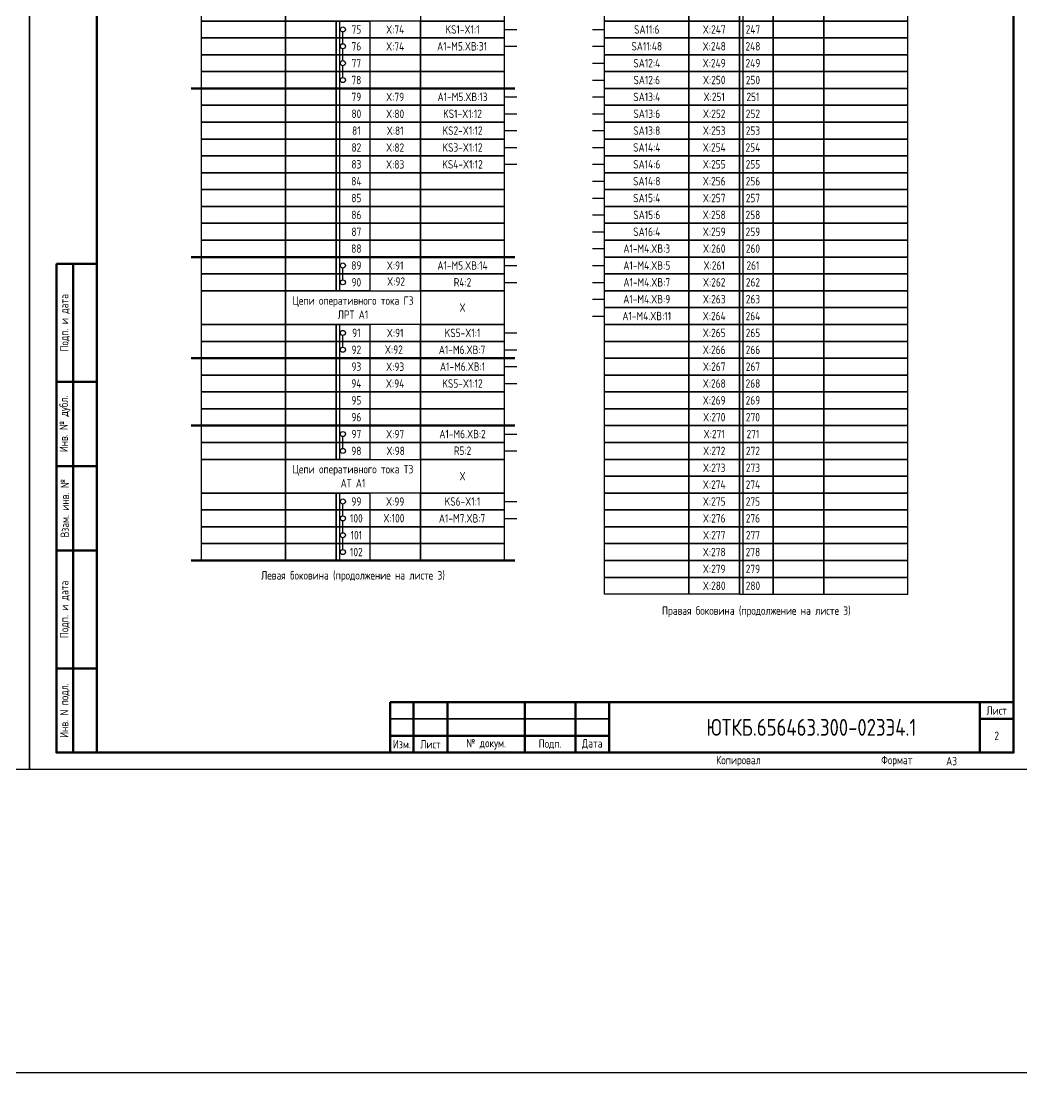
# Model space of a CAD drawing. Header units: millimetres. Extents: x -1117 to 6417, y -90 to 586.
# Drawn here: x 5334.5 to 5631.5, y -90 to 222 of the extents above; entities that cross this region are included whole.
import ezdxf

# ---------------------------------------------------------------- set-up
doc = ezdxf.new("R2010")
doc.units = ezdxf.units.MM
doc.styles.add('Gost_type_A', font='GOST_A.TTF')

# ---------------------------------------------------------------- blocks, each defined once
blk = doc.blocks.new('Штамп левый нижний')
at = {"lineweight": 50}
for points in [[(-12, 145), (-7, 145), (-7, 110), (-12, 110)], [(-7, 145), (0, 145), (0, 110), (-7, 110)], [(-12, 110), (-7, 110), (-7, 85), (-12, 85)], [(-7, 110), (0, 110), (0, 85), (-7, 85)], [(-12, 85), (-7, 85), (-7, 60), (-12, 60)], [(-7, 85), (0, 85), (0, 60), (-7, 60)], [(-12, 60), (-7, 60), (-7, 25), (-12, 25)], [(-7, 60), (0, 60), (0, 25), (-7, 25)], [(-12, 25), (-7, 25), (-7, 0), (-12, 0)], [(-7, 25), (0, 25), (0, 0), (-7, 0)]]:
    blk.add_lwpolyline(points, close=True, dxfattribs=at)
at = {"char_height": 2.5, "attachment_point": 5, "rotation": 90, "style": 'Gost_type_A'}
for s, insert, width in [('Подп. и дата', (-9.5, 127.5), 35), ('Инв. № дубл.', (-9.5, 97.5), 25), ('Взам. инв. №', (-9.5, 72.5), 25), ('Подп. и дата', (-9.5, 42.5), 35), ('Инв. N подл.', (-9.5, 12.5), 25)]:
    blk.add_mtext(s, dxfattribs=dict(at, insert=insert, width=width))
blk = doc.blocks.new('Штамп малый нижний')
at = {"lineweight": 50}
for points in [[(-185, 15), (-178, 15), (-178, 5), (-185, 5)], [(-178, 15), (-168, 15), (-168, 5), (-178, 5)], [(-168, 15), (-145, 15), (-145, 5), (-168, 5)], [(-145, 15), (-130, 15), (-130, 5), (-145, 5)], [(-130, 15), (-120, 15), (-120, 5), (-130, 5)], [(-120, 15), (-10, 15), (-10, 0), (-120, 0)], [(-10, 15), (0, 15), (0, 10), (-10, 10)], [(-10, 10), (0, 10), (0, 0), (-10, 0)], [(-185, 5), (-178, 5), (-178, 0), (-185, 0)], [(-178, 5), (-168, 5), (-168, 0), (-178, 0)], [(-168, 5), (-145, 5), (-145, 0), (-168, 0)], [(-145, 5), (-130, 5), (-130, 0), (-145, 0)], [(-130, 5), (-120, 5), (-120, 0), (-130, 0)]]:
    blk.add_lwpolyline(points, close=True, dxfattribs=at)
for points in [[(-185, 15), (-178, 15), (-178, 10), (-185, 10)], [(-178, 15), (-168, 15), (-168, 10), (-178, 10)], [(-168, 15), (-145, 15), (-145, 10), (-168, 10)], [(-145, 15), (-130, 15), (-130, 10), (-145, 10)], [(-130, 15), (-120, 15), (-120, 10), (-130, 10)], [(-185, 10), (-178, 10), (-178, 5), (-185, 5)], [(-178, 10), (-168, 10), (-168, 5), (-178, 5)], [(-168, 10), (-145, 10), (-145, 5), (-168, 5)], [(-145, 10), (-130, 10), (-130, 5), (-145, 5)], [(-130, 10), (-120, 10), (-120, 5), (-130, 5)]]:
    blk.add_lwpolyline(points, close=True)
at = {"char_height": 2.5, "style": 'Gost_type_A'}
for s, insert, width, attachment_point in [('Лист', (-5, 12.5), 10, 5), ('Изм.', (-181.5, 2.5), 7, 5), ('Лист', (-173, 2.5), 10, 5), ('№ докум.', (-156.5, 2.5), 23, 5), ('Подп.', (-137.5, 2.5), 15, 5), ('Дата', (-125, 2.5), 10, 5), ('Копировал', (-75, -2.53), 13.1202, 6), ('Формат', (-30, -2.53), 13.1202, 6)]:
    blk.add_mtext(s, dxfattribs=dict(at, insert=insert, width=width, attachment_point=attachment_point))

msp = doc.modelspace()

# ---------------------------------------------------------------- linework, layer by layer
at = {"color": 7, "lineweight": -2}
for p, q in [((5430, 215.25), (5430, 218.75)), ((5430, 210.25), (5430, 213.75)), ((5430, 205.25), (5430, 208.75)), ((5430, 145.25), (5430, 148.75)), ((5430, 125.25), (5430, 128.75)), ((5430, 95.25), (5430, 98.75)), ((5430, 75.25), (5430, 78.75)), ((5430, 70.25), (5430, 73.75)), ((5430, 65.25), (5430, 68.75))]:
    msp.add_line(p, q, dxfattribs=at)
for p, q in [((5478, 219.5), (5481.62, 219.5)), ((5504.04, 219.5), (5507.67, 219.5)), ((5478, 214.5), (5481.62, 214.5)), ((5504.04, 214.5), (5507.67, 214.5)), ((5504.04, 209.5), (5507.67, 209.5)), ((5504.04, 204.5), (5507.67, 204.5)), ((5478, 199.5), (5481.62, 199.5)), ((5504.04, 199.5), (5507.67, 199.5)), ((5478, 194.5), (5481.62, 194.5)), ((5504.04, 194.5), (5507.67, 194.5)), ((5478, 189.5), (5481.62, 189.5)), ((5504.04, 189.5), (5507.67, 189.5)), ((5478, 184.5), (5481.62, 184.5)), ((5504.04, 184.5), (5507.67, 184.5)), ((5478, 179.5), (5481.62, 179.5)), ((5478, 179.5), (5481.62, 179.5)), ((5504.04, 179.5), (5507.67, 179.5)), ((5504.04, 174.5), (5507.67, 174.5)), ((5504.04, 169.5), (5507.67, 169.5)), ((5504.04, 164.5), (5507.67, 164.5)), ((5504.04, 159.5), (5507.67, 159.5)), ((5504.04, 154.5), (5507.67, 154.5)), ((5478, 149.5), (5481.62, 149.5)), ((5504.04, 149.5), (5507.67, 149.5)), ((5478, 144.5), (5481.62, 144.5)), ((5504.04, 144.5), (5507.67, 144.5)), ((5504.04, 139.5), (5507.67, 139.5)), ((5504.04, 134.5), (5507.67, 134.5)), ((5478, 129.5), (5481.62, 129.5)), ((5478, 124.5), (5481.62, 124.5)), ((5478, 119.5), (5481.62, 119.5)), ((5478, 114.5), (5481.62, 114.5)), ((5478, 99.5), (5481.62, 99.5)), ((5478, 94.5), (5481.62, 94.5)), ((5478, 79.5), (5481.62, 79.5)), ((5478, 74.5), (5481.62, 74.5))]:
    msp.add_line(p, q)
at = {"lineweight": 50}
for p, q in [((5385, 202), (5481, 202)), ((5385, 152), (5481, 152)), ((5385, 122), (5481, 122)), ((5385, 102), (5481, 102)), ((5385, 62), (5481, 62))]:
    msp.add_line(p, q, dxfattribs=at)
for points in [[(-1117.42, 586), (6417.25, 586), (6417.25, -90), (-1117.42, -90)], [(5337, 420), (5337, 0), (5040, 0), (5040, 420)], [(5634, 420), (5634, 0), (5337, 0), (5337, 420)], [(5547.67, 391.99), (5548.67, 391.99), (5548.67, 162), (5547.67, 162)], [(5388, 232), (5413, 232), (5413, 222), (5388, 222)], [(5413, 232), (5453, 232), (5453, 222), (5413, 222)], [(5478, 232), (5453, 232), (5453, 222), (5478, 222)], [(5507.67, 227), (5532.67, 227), (5532.67, 222), (5507.67, 222)], [(5532.67, 227), (5547.67, 227), (5547.67, 222), (5532.67, 222)], [(5557.67, 227), (5547.67, 227), (5547.67, 222), (5557.67, 222)], [(5572.67, 227), (5557.67, 227), (5557.67, 222), (5572.67, 222)], [(5597.67, 227), (5572.67, 227), (5572.67, 222), (5597.67, 222)], [(5388, 222), (5413, 222), (5413, 217), (5388, 217)], [(5413, 222), (5428, 222), (5428, 217), (5413, 217)], [(5428, 222), (5438, 222), (5438, 217), (5428, 217)], [(5453, 222), (5438, 222), (5438, 217), (5453, 217)], [(5478, 222), (5453, 222), (5453, 217), (5478, 217)], [(5507.67, 222), (5532.67, 222), (5532.67, 217), (5507.67, 217)], [(5532.67, 222), (5547.67, 222), (5547.67, 217), (5532.67, 217)], [(5557.67, 222), (5547.67, 222), (5547.67, 217), (5557.67, 217)], [(5572.67, 222), (5557.67, 222), (5557.67, 217), (5572.67, 217)], [(5597.67, 222), (5572.67, 222), (5572.67, 217), (5597.67, 217)], [(5388, 217), (5413, 217), (5413, 212), (5388, 212)], [(5413, 217), (5428, 217), (5428, 212), (5413, 212)], [(5428, 217), (5438, 217), (5438, 212), (5428, 212)], [(5453, 217), (5438, 217), (5438, 212), (5453, 212)], [(5478, 217), (5453, 217), (5453, 212), (5478, 212)], [(5507.67, 217), (5532.67, 217), (5532.67, 212), (5507.67, 212)], [(5532.67, 217), (5547.67, 217), (5547.67, 212), (5532.67, 212)], [(5557.67, 217), (5547.67, 217), (5547.67, 212), (5557.67, 212)], [(5572.67, 217), (5557.67, 217), (5557.67, 212), (5572.67, 212)], [(5597.67, 217), (5572.67, 217), (5572.67, 212), (5597.67, 212)], [(5388, 212), (5413, 212), (5413, 207), (5388, 207)], [(5413, 212), (5428, 212), (5428, 207), (5413, 207)], [(5428, 212), (5438, 212), (5438, 207), (5428, 207)], [(5453, 212), (5438, 212), (5438, 207), (5453, 207)], [(5478, 212), (5453, 212), (5453, 207), (5478, 207)], [(5507.67, 212), (5532.67, 212), (5532.67, 207), (5507.67, 207)], [(5532.67, 212), (5547.67, 212), (5547.67, 207), (5532.67, 207)], [(5557.67, 212), (5547.67, 212), (5547.67, 207), (5557.67, 207)], [(5572.67, 212), (5557.67, 212), (5557.67, 207), (5572.67, 207)], [(5597.67, 212), (5572.67, 212), (5572.67, 207), (5597.67, 207)], [(5388, 207), (5413, 207), (5413, 202), (5388, 202)], [(5413, 207), (5428, 207), (5428, 202), (5413, 202)], [(5428, 207), (5438, 207), (5438, 202), (5428, 202)], [(5453, 207), (5438, 207), (5438, 202), (5453, 202)], [(5478, 207), (5453, 207), (5453, 202), (5478, 202)], [(5507.67, 207), (5532.67, 207), (5532.67, 202), (5507.67, 202)], [(5532.67, 207), (5547.67, 207), (5547.67, 202), (5532.67, 202)], [(5557.67, 207), (5547.67, 207), (5547.67, 202), (5557.67, 202)], [(5572.67, 207), (5557.67, 207), (5557.67, 202), (5572.67, 202)], [(5597.67, 207), (5572.67, 207), (5572.67, 202), (5597.67, 202)], [(5388, 202), (5413, 202), (5413, 197), (5388, 197)], [(5413, 202), (5428, 202), (5428, 197), (5413, 197)], [(5428, 202), (5438, 202), (5438, 197), (5428, 197)], [(5453, 202), (5438, 202), (5438, 197), (5453, 197)], [(5478, 202), (5453, 202), (5453, 197), (5478, 197)], [(5507.67, 202), (5532.67, 202), (5532.67, 197), (5507.67, 197)], [(5532.67, 202), (5547.67, 202), (5547.67, 197), (5532.67, 197)], [(5557.67, 202), (5547.67, 202), (5547.67, 197), (5557.67, 197)], [(5572.67, 202), (5557.67, 202), (5557.67, 197), (5572.67, 197)], [(5597.67, 202), (5572.67, 202), (5572.67, 197), (5597.67, 197)], [(5388, 197), (5413, 197), (5413, 192), (5388, 192)], [(5413, 197), (5428, 197), (5428, 192), (5413, 192)], [(5428, 197), (5438, 197), (5438, 192), (5428, 192)], [(5453, 197), (5438, 197), (5438, 192), (5453, 192)], [(5478, 197), (5453, 197), (5453, 192), (5478, 192)], [(5507.67, 197), (5532.67, 197), (5532.67, 192), (5507.67, 192)], [(5532.67, 197), (5547.67, 197), (5547.67, 192), (5532.67, 192)], [(5557.67, 197), (5547.67, 197), (5547.67, 192), (5557.67, 192)], [(5572.67, 197), (5557.67, 197), (5557.67, 192), (5572.67, 192)], [(5597.67, 197), (5572.67, 197), (5572.67, 192), (5597.67, 192)], [(5388, 192), (5413, 192), (5413, 187), (5388, 187)], [(5413, 192), (5428, 192), (5428, 187), (5413, 187)], [(5428, 192), (5438, 192), (5438, 187), (5428, 187)], [(5453, 192), (5438, 192), (5438, 187), (5453, 187)], [(5478, 192), (5453, 192), (5453, 187), (5478, 187)], [(5507.67, 192), (5532.67, 192), (5532.67, 187), (5507.67, 187)], [(5532.67, 192), (5547.67, 192), (5547.67, 187), (5532.67, 187)], [(5557.67, 192), (5547.67, 192), (5547.67, 187), (5557.67, 187)], [(5572.67, 192), (5557.67, 192), (5557.67, 187), (5572.67, 187)], [(5597.67, 192), (5572.67, 192), (5572.67, 187), (5597.67, 187)], [(5388, 187), (5413, 187), (5413, 182), (5388, 182)], [(5413, 187), (5428, 187), (5428, 182), (5413, 182)], [(5428, 187), (5438, 187), (5438, 182), (5428, 182)], [(5453, 187), (5438, 187), (5438, 182), (5453, 182)], [(5478, 187), (5453, 187), (5453, 182), (5478, 182)], [(5507.67, 187), (5532.67, 187), (5532.67, 182), (5507.67, 182)], [(5532.67, 187), (5547.67, 187), (5547.67, 182), (5532.67, 182)], [(5557.67, 187), (5547.67, 187), (5547.67, 182), (5557.67, 182)], [(5572.67, 187), (5557.67, 187), (5557.67, 182), (5572.67, 182)], [(5597.67, 187), (5572.67, 187), (5572.67, 182), (5597.67, 182)], [(5388, 182), (5413, 182), (5413, 177), (5388, 177)], [(5413, 182), (5428, 182), (5428, 177), (5413, 177)], [(5428, 182), (5438, 182), (5438, 177), (5428, 177)], [(5453, 182), (5438, 182), (5438, 177), (5453, 177)], [(5478, 182), (5453, 182), (5453, 177), (5478, 177)], [(5507.67, 182), (5532.67, 182), (5532.67, 177), (5507.67, 177)], [(5532.67, 182), (5547.67, 182), (5547.67, 177), (5532.67, 177)], [(5557.67, 182), (5547.67, 182), (5547.67, 177), (5557.67, 177)], [(5572.67, 182), (5557.67, 182), (5557.67, 177), (5572.67, 177)], [(5597.67, 182), (5572.67, 182), (5572.67, 177), (5597.67, 177)], [(5388, 177), (5413, 177), (5413, 172), (5388, 172)], [(5413, 177), (5428, 177), (5428, 172), (5413, 172)], [(5428, 177), (5438, 177), (5438, 172), (5428, 172)], [(5453, 177), (5438, 177), (5438, 172), (5453, 172)], [(5478, 177), (5453, 177), (5453, 172), (5478, 172)], [(5507.67, 177), (5532.67, 177), (5532.67, 172), (5507.67, 172)], [(5532.67, 177), (5547.67, 177), (5547.67, 172), (5532.67, 172)], [(5557.67, 177), (5547.67, 177), (5547.67, 172), (5557.67, 172)], [(5572.67, 177), (5557.67, 177), (5557.67, 172), (5572.67, 172)], [(5597.67, 177), (5572.67, 177), (5572.67, 172), (5597.67, 172)], [(5388, 172), (5413, 172), (5413, 167), (5388, 167)], [(5413, 172), (5428, 172), (5428, 167), (5413, 167)], [(5428, 172), (5438, 172), (5438, 167), (5428, 167)], [(5453, 172), (5438, 172), (5438, 167), (5453, 167)], [(5478, 172), (5453, 172), (5453, 167), (5478, 167)], [(5507.67, 172), (5532.67, 172), (5532.67, 167), (5507.67, 167)], [(5532.67, 172), (5547.67, 172), (5547.67, 167), (5532.67, 167)], [(5557.67, 172), (5547.67, 172), (5547.67, 167), (5557.67, 167)], [(5572.67, 172), (5557.67, 172), (5557.67, 167), (5572.67, 167)], [(5597.67, 172), (5572.67, 172), (5572.67, 167), (5597.67, 167)], [(5388, 167), (5413, 167), (5413, 162), (5388, 162)], [(5413, 167), (5428, 167), (5428, 162), (5413, 162)], [(5428, 167), (5438, 167), (5438, 162), (5428, 162)], [(5453, 167), (5438, 167), (5438, 162), (5453, 162)], [(5478, 167), (5453, 167), (5453, 162), (5478, 162)], [(5507.67, 167), (5532.67, 167), (5532.67, 162), (5507.67, 162)], [(5532.67, 167), (5547.67, 167), (5547.67, 162), (5532.67, 162)], [(5557.67, 167), (5547.67, 167), (5547.67, 162), (5557.67, 162)], [(5572.67, 167), (5557.67, 167), (5557.67, 162), (5572.67, 162)], [(5597.67, 167), (5572.67, 167), (5572.67, 162), (5597.67, 162)], [(5388, 162), (5413, 162), (5413, 157), (5388, 157)], [(5413, 162), (5428, 162), (5428, 157), (5413, 157)], [(5428, 162), (5438, 162), (5438, 157), (5428, 157)], [(5453, 162), (5438, 162), (5438, 157), (5453, 157)], [(5478, 162), (5453, 162), (5453, 157), (5478, 157)], [(5507.67, 162), (5532.67, 162), (5532.67, 157), (5507.67, 157)], [(5532.67, 162), (5547.67, 162), (5547.67, 157), (5532.67, 157)], [(5557.67, 162), (5547.67, 162), (5547.67, 157), (5557.67, 157)], [(5572.67, 162), (5557.67, 162), (5557.67, 157), (5572.67, 157)], [(5597.67, 162), (5572.67, 162), (5572.67, 157), (5597.67, 157)], [(5388, 157), (5413, 157), (5413, 152), (5388, 152)], [(5413, 157), (5428, 157), (5428, 152), (5413, 152)], [(5428, 157), (5438, 157), (5438, 152), (5428, 152)], [(5453, 157), (5438, 157), (5438, 152), (5453, 152)], [(5478, 157), (5453, 157), (5453, 152), (5478, 152)], [(5507.67, 157), (5532.67, 157), (5532.67, 152), (5507.67, 152)], [(5532.67, 157), (5547.67, 157), (5547.67, 152), (5532.67, 152)], [(5557.67, 157), (5547.67, 157), (5547.67, 152), (5557.67, 152)], [(5572.67, 157), (5557.67, 157), (5557.67, 152), (5572.67, 152)], [(5597.67, 157), (5572.67, 157), (5572.67, 152), (5597.67, 152)], [(5388, 152), (5413, 152), (5413, 147), (5388, 147)], [(5413, 152), (5428, 152), (5428, 147), (5413, 147)], [(5428, 152), (5438, 152), (5438, 147), (5428, 147)], [(5453, 152), (5438, 152), (5438, 147), (5453, 147)], [(5478, 152), (5453, 152), (5453, 147), (5478, 147)], [(5507.67, 152), (5532.67, 152), (5532.67, 147), (5507.67, 147)], [(5532.67, 152), (5547.67, 152), (5547.67, 147), (5532.67, 147)], [(5557.67, 152), (5547.67, 152), (5547.67, 147), (5557.67, 147)], [(5572.67, 152), (5557.67, 152), (5557.67, 147), (5572.67, 147)], [(5597.67, 152), (5572.67, 152), (5572.67, 147), (5597.67, 147)], [(5388, 147), (5413, 147), (5413, 142), (5388, 142)], [(5413, 147), (5428, 147), (5428, 142), (5413, 142)], [(5428, 147), (5438, 147), (5438, 142), (5428, 142)], [(5453, 147), (5438, 147), (5438, 142), (5453, 142)], [(5478, 147), (5453, 147), (5453, 142), (5478, 142)], [(5507.67, 147), (5532.67, 147), (5532.67, 142), (5507.67, 142)], [(5532.67, 147), (5547.67, 147), (5547.67, 142), (5532.67, 142)], [(5557.67, 147), (5547.67, 147), (5547.67, 142), (5557.67, 142)], [(5572.67, 147), (5557.67, 147), (5557.67, 142), (5572.67, 142)], [(5597.67, 147), (5572.67, 147), (5572.67, 142), (5597.67, 142)], [(5388, 142), (5413, 142), (5413, 132), (5388, 132)], [(5413, 142), (5453, 142), (5453, 132), (5413, 132)], [(5478, 142), (5453, 142), (5453, 132), (5478, 132)], [(5507.67, 142), (5532.67, 142), (5532.67, 137), (5507.67, 137)], [(5532.67, 142), (5547.67, 142), (5547.67, 137), (5532.67, 137)], [(5557.67, 142), (5547.67, 142), (5547.67, 137), (5557.67, 137)], [(5572.67, 142), (5557.67, 142), (5557.67, 137), (5572.67, 137)], [(5597.67, 142), (5572.67, 142), (5572.67, 137), (5597.67, 137)], [(5507.67, 137), (5532.67, 137), (5532.67, 132), (5507.67, 132)], [(5532.67, 137), (5547.67, 137), (5547.67, 132), (5532.67, 132)], [(5557.67, 137), (5547.67, 137), (5547.67, 132), (5557.67, 132)], [(5572.67, 137), (5557.67, 137), (5557.67, 132), (5572.67, 132)], [(5597.67, 137), (5572.67, 137), (5572.67, 132), (5597.67, 132)], [(5388, 132), (5413, 132), (5413, 127), (5388, 127)], [(5413, 132), (5428, 132), (5428, 127), (5413, 127)], [(5428, 132), (5438, 132), (5438, 127), (5428, 127)], [(5453, 132), (5438, 132), (5438, 127), (5453, 127)], [(5478, 132), (5453, 132), (5453, 127), (5478, 127)], [(5507.67, 132), (5532.67, 132), (5532.67, 127), (5507.67, 127)], [(5532.67, 132), (5547.67, 132), (5547.67, 127), (5532.67, 127)], [(5557.67, 132), (5547.67, 132), (5547.67, 127), (5557.67, 127)], [(5572.67, 132), (5557.67, 132), (5557.67, 127), (5572.67, 127)], [(5597.67, 132), (5572.67, 132), (5572.67, 127), (5597.67, 127)], [(5388, 127), (5413, 127), (5413, 122), (5388, 122)], [(5413, 127), (5428, 127), (5428, 122), (5413, 122)], [(5428, 127), (5438, 127), (5438, 122), (5428, 122)], [(5453, 127), (5438, 127), (5438, 122), (5453, 122)], [(5478, 127), (5453, 127), (5453, 122), (5478, 122)], [(5507.67, 127), (5532.67, 127), (5532.67, 122), (5507.67, 122)], [(5532.67, 127), (5547.67, 127), (5547.67, 122), (5532.67, 122)], [(5557.67, 127), (5547.67, 127), (5547.67, 122), (5557.67, 122)], [(5572.67, 127), (5557.67, 127), (5557.67, 122), (5572.67, 122)], [(5597.67, 127), (5572.67, 127), (5572.67, 122), (5597.67, 122)], [(5388, 122), (5413, 122), (5413, 117), (5388, 117)], [(5413, 122), (5428, 122), (5428, 117), (5413, 117)], [(5428, 122), (5438, 122), (5438, 117), (5428, 117)], [(5453, 122), (5438, 122), (5438, 117), (5453, 117)], [(5478, 122), (5453, 122), (5453, 117), (5478, 117)], [(5507.67, 122), (5532.67, 122), (5532.67, 117), (5507.67, 117)], [(5532.67, 122), (5547.67, 122), (5547.67, 117), (5532.67, 117)], [(5557.67, 122), (5547.67, 122), (5547.67, 117), (5557.67, 117)], [(5572.67, 122), (5557.67, 122), (5557.67, 117), (5572.67, 117)], [(5597.67, 122), (5572.67, 122), (5572.67, 117), (5597.67, 117)], [(5388, 117), (5413, 117), (5413, 112), (5388, 112)], [(5413, 117), (5428, 117), (5428, 112), (5413, 112)], [(5428, 117), (5438, 117), (5438, 112), (5428, 112)], [(5453, 117), (5438, 117), (5438, 112), (5453, 112)], [(5478, 117), (5453, 117), (5453, 112), (5478, 112)], [(5507.67, 117), (5532.67, 117), (5532.67, 112), (5507.67, 112)], [(5532.67, 117), (5547.67, 117), (5547.67, 112), (5532.67, 112)], [(5557.67, 117), (5547.67, 117), (5547.67, 112), (5557.67, 112)], [(5572.67, 117), (5557.67, 117), (5557.67, 112), (5572.67, 112)], [(5597.67, 117), (5572.67, 117), (5572.67, 112), (5597.67, 112)], [(5388, 112), (5413, 112), (5413, 107), (5388, 107)], [(5413, 112), (5428, 112), (5428, 107), (5413, 107)], [(5428, 112), (5438, 112), (5438, 107), (5428, 107)], [(5453, 112), (5438, 112), (5438, 107), (5453, 107)], [(5478, 112), (5453, 112), (5453, 107), (5478, 107)], [(5507.67, 112), (5532.67, 112), (5532.67, 107), (5507.67, 107)], [(5532.67, 112), (5547.67, 112), (5547.67, 107), (5532.67, 107)], [(5557.67, 112), (5547.67, 112), (5547.67, 107), (5557.67, 107)], [(5572.67, 112), (5557.67, 112), (5557.67, 107), (5572.67, 107)], [(5597.67, 112), (5572.67, 112), (5572.67, 107), (5597.67, 107)], [(5388, 107), (5413, 107), (5413, 102), (5388, 102)], [(5413, 107), (5428, 107), (5428, 102), (5413, 102)], [(5428, 107), (5438, 107), (5438, 102), (5428, 102)], [(5453, 107), (5438, 107), (5438, 102), (5453, 102)], [(5478, 107), (5453, 107), (5453, 102), (5478, 102)], [(5507.67, 107), (5532.67, 107), (5532.67, 102), (5507.67, 102)], [(5532.67, 107), (5547.67, 107), (5547.67, 102), (5532.67, 102)], [(5557.67, 107), (5547.67, 107), (5547.67, 102), (5557.67, 102)], [(5572.67, 107), (5557.67, 107), (5557.67, 102), (5572.67, 102)], [(5597.67, 107), (5572.67, 107), (5572.67, 102), (5597.67, 102)], [(5388, 102), (5413, 102), (5413, 97), (5388, 97)], [(5413, 102), (5428, 102), (5428, 97), (5413, 97)], [(5428, 102), (5438, 102), (5438, 97), (5428, 97)], [(5453, 102), (5438, 102), (5438, 97), (5453, 97)], [(5478, 102), (5453, 102), (5453, 97), (5478, 97)], [(5507.67, 102), (5532.67, 102), (5532.67, 97), (5507.67, 97)], [(5532.67, 102), (5547.67, 102), (5547.67, 97), (5532.67, 97)], [(5557.67, 102), (5547.67, 102), (5547.67, 97), (5557.67, 97)], [(5572.67, 102), (5557.67, 102), (5557.67, 97), (5572.67, 97)], [(5597.67, 102), (5572.67, 102), (5572.67, 97), (5597.67, 97)], [(5388, 97), (5413, 97), (5413, 92), (5388, 92)], [(5413, 97), (5428, 97), (5428, 92), (5413, 92)], [(5428, 97), (5438, 97), (5438, 92), (5428, 92)], [(5453, 97), (5438, 97), (5438, 92), (5453, 92)], [(5478, 97), (5453, 97), (5453, 92), (5478, 92)], [(5507.67, 97), (5532.67, 97), (5532.67, 92), (5507.67, 92)], [(5532.67, 97), (5547.67, 97), (5547.67, 92), (5532.67, 92)], [(5557.67, 97), (5547.67, 97), (5547.67, 92), (5557.67, 92)], [(5572.67, 97), (5557.67, 97), (5557.67, 92), (5572.67, 92)], [(5597.67, 97), (5572.67, 97), (5572.67, 92), (5597.67, 92)], [(5388, 92), (5413, 92), (5413, 82), (5388, 82)], [(5413, 92), (5453, 92), (5453, 82), (5413, 82)], [(5478, 92), (5453, 92), (5453, 82), (5478, 82)], [(5507.67, 92), (5532.67, 92), (5532.67, 87), (5507.67, 87)], [(5532.67, 92), (5547.67, 92), (5547.67, 87), (5532.67, 87)], [(5557.67, 92), (5547.67, 92), (5547.67, 87), (5557.67, 87)], [(5572.67, 92), (5557.67, 92), (5557.67, 87), (5572.67, 87)], [(5597.67, 92), (5572.67, 92), (5572.67, 87), (5597.67, 87)], [(5507.67, 87), (5532.67, 87), (5532.67, 82), (5507.67, 82)], [(5532.67, 87), (5547.67, 87), (5547.67, 82), (5532.67, 82)], [(5557.67, 87), (5547.67, 87), (5547.67, 82), (5557.67, 82)], [(5572.67, 87), (5557.67, 87), (5557.67, 82), (5572.67, 82)], [(5597.67, 87), (5572.67, 87), (5572.67, 82), (5597.67, 82)], [(5388, 82), (5413, 82), (5413, 77), (5388, 77)], [(5413, 82), (5428, 82), (5428, 77), (5413, 77)], [(5428, 82), (5438, 82), (5438, 77), (5428, 77)], [(5453, 82), (5438, 82), (5438, 77), (5453, 77)], [(5478, 82), (5453, 82), (5453, 77), (5478, 77)], [(5507.67, 82), (5532.67, 82), (5532.67, 77), (5507.67, 77)], [(5532.67, 82), (5547.67, 82), (5547.67, 77), (5532.67, 77)], [(5557.67, 82), (5547.67, 82), (5547.67, 77), (5557.67, 77)], [(5572.67, 82), (5557.67, 82), (5557.67, 77), (5572.67, 77)], [(5597.67, 82), (5572.67, 82), (5572.67, 77), (5597.67, 77)], [(5388, 77), (5413, 77), (5413, 72), (5388, 72)], [(5413, 77), (5428, 77), (5428, 72), (5413, 72)], [(5428, 77), (5438, 77), (5438, 72), (5428, 72)], [(5453, 77), (5438, 77), (5438, 72), (5453, 72)], [(5478, 77), (5453, 77), (5453, 72), (5478, 72)], [(5507.67, 77), (5532.67, 77), (5532.67, 72), (5507.67, 72)], [(5532.67, 77), (5547.67, 77), (5547.67, 72), (5532.67, 72)], [(5557.67, 77), (5547.67, 77), (5547.67, 72), (5557.67, 72)], [(5572.67, 77), (5557.67, 77), (5557.67, 72), (5572.67, 72)], [(5597.67, 77), (5572.67, 77), (5572.67, 72), (5597.67, 72)], [(5388, 72), (5413, 72), (5413, 67), (5388, 67)], [(5413, 72), (5428, 72), (5428, 67), (5413, 67)], [(5428, 72), (5438, 72), (5438, 67), (5428, 67)], [(5453, 72), (5438, 72), (5438, 67), (5453, 67)], [(5478, 72), (5453, 72), (5453, 67), (5478, 67)], [(5507.67, 72), (5532.67, 72), (5532.67, 67), (5507.67, 67)], [(5532.67, 72), (5547.67, 72), (5547.67, 67), (5532.67, 67)], [(5557.67, 72), (5547.67, 72), (5547.67, 67), (5557.67, 67)], [(5572.67, 72), (5557.67, 72), (5557.67, 67), (5572.67, 67)], [(5597.67, 72), (5572.67, 72), (5572.67, 67), (5597.67, 67)], [(5388, 67), (5413, 67), (5413, 62), (5388, 62)], [(5413, 67), (5428, 67), (5428, 62), (5413, 62)], [(5428, 67), (5438, 67), (5438, 62), (5428, 62)], [(5453, 67), (5438, 67), (5438, 62), (5453, 62)], [(5478, 67), (5453, 67), (5453, 62), (5478, 62)], [(5507.67, 67), (5532.67, 67), (5532.67, 62), (5507.67, 62)], [(5532.67, 67), (5547.67, 67), (5547.67, 62), (5532.67, 62)], [(5557.67, 67), (5547.67, 67), (5547.67, 62), (5557.67, 62)], [(5572.67, 67), (5557.67, 67), (5557.67, 62), (5572.67, 62)], [(5597.67, 67), (5572.67, 67), (5572.67, 62), (5597.67, 62)], [(5507.67, 62), (5532.67, 62), (5532.67, 57), (5507.67, 57)], [(5532.67, 62), (5547.67, 62), (5547.67, 57), (5532.67, 57)], [(5557.67, 62), (5547.67, 62), (5547.67, 57), (5557.67, 57)], [(5572.67, 62), (5557.67, 62), (5557.67, 57), (5572.67, 57)], [(5597.67, 62), (5572.67, 62), (5572.67, 57), (5597.67, 57)], [(5507.67, 57), (5532.67, 57), (5532.67, 52), (5507.67, 52)], [(5532.67, 57), (5547.67, 57), (5547.67, 52), (5532.67, 52)], [(5557.67, 57), (5547.67, 57), (5547.67, 52), (5557.67, 52)], [(5572.67, 57), (5557.67, 57), (5557.67, 52), (5572.67, 52)], [(5597.67, 57), (5572.67, 57), (5572.67, 52), (5597.67, 52)]]:
    msp.add_lwpolyline(points, close=True)
msp.add_lwpolyline([(5629, 415), (5629, 5), (5357, 5), (5357, 415)], close=True, dxfattribs=at)
for points in [[(5428, 142), (5428, 222)], [(5429, 222), (5429, 142)], [(5547.67, 52), (5547.67, 162), (5548.67, 162), (5548.67, 52)], [(5428, 92), (5428, 132), (5429, 132), (5429, 92)], [(5428, 62), (5428, 82), (5429, 82), (5429, 62)]]:
    msp.add_lwpolyline(points)
at = {"color": 7, "lineweight": -2}
for centre in [(5430, 219.5), (5430, 214.5), (5430, 214.5), (5430, 209.5), (5430, 204.5), (5430, 204.5), (5430, 149.5), (5430, 144.5), (5430, 129.5), (5430, 124.5), (5430, 99.5), (5430, 94.5), (5430, 79.5), (5430, 74.5), (5430, 69.5), (5430, 64.5)]:
    msp.add_circle(centre, 0.75, dxfattribs=at)

# ---------------------------------------------------------------- block references
at = {"color": 1}
msp.add_blockref('Штамп левый нижний', (5357, 5), dxfattribs=at)
msp.add_blockref('Штамп малый нижний', (5629, 5))

# ---------------------------------------------------------------- texts
at = {"ltscale": 10, "char_height": 2.5, "attachment_point": 5, "style": 'Gost_type_A'}
for s, insert, width in [('75', (5434, 219.5), 8), ('X:74', (5445.5, 219.47), 15), ('X:247', (5540.17, 219.5), 15), ('247', (5551.67, 219.5), 8), ('76', (5434, 214.5), 8), ('X:74', (5445.5, 214.47), 15), ('X:248', (5540.17, 214.5), 15), ('248', (5551.67, 214.5), 8), ('77', (5434, 209.5), 8), ('X:249', (5540.17, 209.5), 15), ('249', (5551.67, 209.5), 8), ('78', (5434, 204.5), 8), ('X:250', (5540.17, 204.5), 15), ('250', (5551.67, 204.5), 8), ('79', (5434, 199.5), 8), ('X:79', (5445.5, 199.47), 15), ('X:251', (5540.17, 199.5), 15), ('251', (5551.67, 199.5), 8), ('80', (5434, 194.5), 8), ('X:80', (5445.5, 194.47), 15), ('X:252', (5540.17, 194.5), 15), ('252', (5551.67, 194.5), 8), ('81', (5434, 189.5), 8), ('X:81', (5445.5, 189.47), 15), ('X:253', (5540.17, 189.5), 15), ('253', (5551.67, 189.5), 8), ('82', (5434, 184.5), 8), ('X:82', (5445.5, 184.47), 15), ('X:254', (5540.17, 184.5), 15), ('254', (5551.67, 184.5), 8), ('83', (5434, 179.5), 8), ('X:83', (5445.5, 179.47), 15), ('X:255', (5540.17, 179.5), 15), ('255', (5551.67, 179.5), 8), ('84', (5434, 174.5), 8), ('X:256', (5540.17, 174.5), 15), ('256', (5551.67, 174.5), 8), ('85', (5434, 169.5), 8), ('X:257', (5540.17, 169.5), 15), ('257', (5551.67, 169.5), 8), ('86', (5434, 164.5), 8), ('X:258', (5540.17, 164.5), 15), ('258', (5551.67, 164.5), 8), ('87', (5434, 159.5), 8), ('X:259', (5540.17, 159.5), 15), ('259', (5551.67, 159.5), 8), ('88', (5434, 154.5), 8), ('X:260', (5540.17, 154.5), 15), ('260', (5551.67, 154.5), 8), ('89', (5434, 149.5), 8), ('X:91', (5445.5, 149.47), 15), ('X:261', (5540.17, 149.5), 15), ('261', (5551.67, 149.5), 8), ('90', (5434, 144.5), 8), ('X:92', (5445.77, 144.74), 15), ('X:262', (5540.17, 144.5), 15), ('262', (5551.67, 144.5), 8), ('X:263', (5540.17, 139.5), 15), ('263', (5551.67, 139.5), 8), ('X:264', (5540.17, 134.5), 15), ('264', (5551.67, 134.5), 8), ('91', (5434, 129.5), 8), ('X:91', (5445.5, 129.47), 15), ('X:265', (5540.17, 129.5), 15), ('265', (5551.67, 129.5), 8), ('92', (5434, 124.5), 8), ('X:92', (5445.13, 124.55), 15), ('X:266', (5540.17, 124.5), 15), ('266', (5551.67, 124.5), 8), ('93', (5434, 119.5), 8), ('X:93', (5445.5, 119.47), 15), ('X:267', (5540.17, 119.5), 15), ('267', (5551.67, 119.5), 8), ('94', (5434, 114.5), 8), ('X:94', (5445.5, 114.47), 15), ('X:268', (5540.17, 114.5), 15), ('268', (5551.67, 114.5), 8), ('95', (5434, 109.5), 8), ('X:269', (5540.17, 109.5), 15), ('269', (5551.67, 109.5), 8), ('96', (5434, 104.5), 8), ('X:270', (5540.17, 104.5), 15), ('270', (5551.67, 104.5), 8), ('97', (5434, 99.5), 8), ('X:97', (5445.5, 99.47), 15), ('X:271', (5540.17, 99.5), 15), ('271', (5551.67, 99.5), 8), ('98', (5434, 94.5), 8), ('X:98', (5445.64, 94.5), 15.2738), ('X:272', (5540.17, 94.5), 15), ('272', (5551.67, 94.5), 8), ('X:273', (5540.17, 89.5), 15), ('273', (5551.67, 89.5), 8), ('X:274', (5540.17, 84.5), 15), ('274', (5551.67, 84.5), 8), ('99', (5434, 79.5), 8), ('X:99', (5445.5, 79.47), 15), ('X:275', (5540.17, 79.5), 15), ('275', (5551.67, 79.5), 8), ('100', (5434, 74.5), 8), ('X:100', (5445.13, 74.55), 15), ('X:276', (5540.17, 74.5), 15), ('276', (5551.67, 74.5), 8), ('101', (5434, 69.5), 8), ('X:277', (5540.17, 69.5), 15), ('277', (5551.67, 69.5), 8), ('102', (5434, 64.5), 8), ('X:278', (5540.17, 64.5), 15), ('278', (5551.67, 64.5), 8), ('X:279', (5540.17, 59.5), 15), ('279', (5551.67, 59.5), 8), ('X:280', (5540.17, 54.5), 15), ('280', (5551.67, 54.5), 8)]:
    msp.add_mtext(s, dxfattribs=dict(at, insert=insert, width=width))
at = {"style": 'Gost_type_A'}
for s, insert, char_height, width, attachment_point in [('KS1-X1:1', (5465.5, 219.5), 2.5, 25, 5), ('SA11:6', (5520.17, 219.5), 2.5, 25, 5), ('A1-М5.XВ:31', (5465.36, 214.5), 2.5, 24.7262, 5), ('SA11:48', (5520.17, 214.5), 2.5, 25, 5), ('SA12:4', (5520.17, 209.5), 2.5, 25, 5), ('SA12:6', (5520.17, 204.5), 2.5, 25, 5), ('A1-М5.XВ:13', (5465.5, 199.5), 2.5, 25, 5), ('SA13:4', (5520.17, 199.5), 2.5, 25, 5), ('KS1-X1:12', (5465.5, 194.5), 2.5, 25, 5), ('SA13:6', (5520.17, 194.5), 2.5, 25, 5), ('KS2-X1:12', (5465.5, 189.5), 2.5, 25, 5), ('SA13:8', (5520.17, 189.5), 2.5, 25, 5), ('KS3-X1:12', (5465.5, 184.5), 2.5, 25, 5), ('SA14:4', (5520.17, 184.5), 2.5, 25, 5), ('KS4-X1:12', (5465.5, 179.5), 2.5, 25, 5), ('SA14:6', (5520.17, 179.5), 2.5, 25, 5), ('SA14:8', (5520.17, 174.5), 2.5, 25, 5), ('SA15:4', (5520.17, 169.5), 2.5, 25, 5), ('SA15:6', (5520.17, 164.5), 2.5, 25, 5), ('SA16:4', (5520.17, 159.5), 2.5, 25, 5), ('A1-M4.XB:3', (5520.17, 154.5), 2.5, 25, 5), ('A1-М5.XВ:14', (5465.5, 149.5), 2.5, 25, 5), ('A1-M4.XB:5', (5520.17, 149.5), 2.5, 25, 5), ('R4:2', (5465.5, 144.5), 2.5, 25, 5), ('A1-M4.XB:7', (5520.17, 144.5), 2.5, 25, 5), ('A1-M4.XB:9', (5520.17, 139.5), 2.5, 25, 5), ('Цепи оперативного тока ГЗ ЛРТ А1', (5433, 137), 2.5, 40, 5), ('X', (5465.5, 137), 2.5, 25, 5), ('A1-M4.XB:11', (5520.17, 134.5), 2.5, 25, 5), ('KS5-X1:1', (5465.5, 129.5), 2.5, 25, 5), ('A1-М6.XВ:7', (5465.36, 124.5), 2.5, 24.7262, 5), ('A1-М6.XВ:1', (5465.5, 119.5), 2.5, 25, 5), ('KS5-X1:12', (5465.5, 114.5), 2.5, 25, 5), ('A1-М6.XВ:2', (5465.5, 99.5), 2.5, 25, 5), ('R5:2', (5465.5, 94.57), 2.5, 25, 5), ('Цепи оперативного тока ТЗ АТ А1', (5433, 87), 2.5, 40, 5), ('X', (5465.5, 87), 2.5, 25, 5), ('KS6-X1:1', (5465.5, 79.5), 2.5, 25, 5), ('A1-М7.XВ:7', (5465.36, 74.5), 2.5, 24.7262, 5), ('Левая боковина (продолжение на листе 3)', (5433, 57.25), 2.5, 90, 5), ('\\pxt31;Правая боковина (продолжение на листе 3)', (5552.67, 46.79), 2.5, 90, 5), ('ЮТКБ.656463.300-023Э4.1', (5569, 12.5), 5, 120, 5), ('2', (5624, 10), 2.5, 10, 5), ('A3', (5609, 2.5), 2.5, 20, 4), ('A3', (5609, 2.5), 2.5, 20, 4)]:
    msp.add_mtext(s, dxfattribs=dict(at, insert=insert, char_height=char_height, width=width, attachment_point=attachment_point))

doc.saveas('drawing.dxf')
